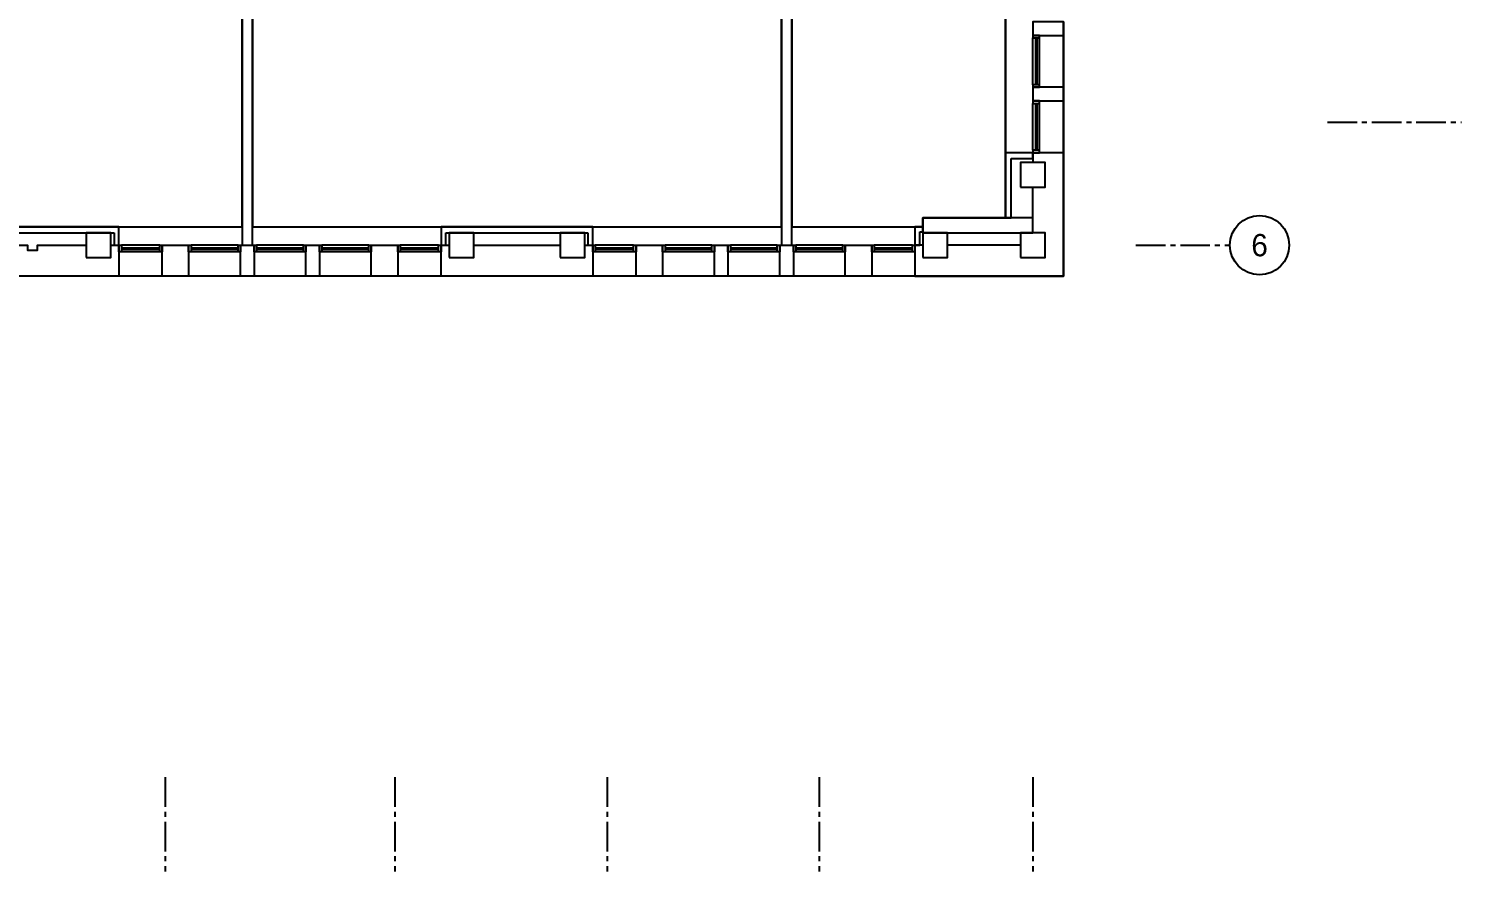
# Model space of a CAD drawing. Header units: inches. Extents: x 237 to 4452, y 125 to 2836.
# Drawn here: x 3291 to 4452, y 953 to 1636 of the extents above; entities that cross this region are included whole.
import ezdxf
from ezdxf.enums import TextEntityAlignment as Align

# ---------------------------------------------------------------- set-up
doc = ezdxf.new("R2010")
doc.units = ezdxf.units.IN
doc.header["$LTSCALE"] = 32
doc.header["$MEASUREMENT"] = 0
doc.linetypes.add('CENTER2', pattern=[1.125, 0.75, -0.125, 0.125, -0.125])
for name, color, linetype in [('A-AREA-GSFT', 5, 'Continuous'), ('A-AREA-PLIN', 1, 'Continuous'), ('A-COLS', 2, 'Continuous'), ('A-GLAZ', 5, 'Continuous'), ('A-GRID', 1, 'CENTER2'), ('A-GRID-IDEN', 2, 'Continuous'), ('A-WALL-FULL', 8, 'Continuous')]:
    doc.layers.add(name, color=color, linetype=linetype)

# ---------------------------------------------------------------- blocks, each defined once
blk = doc.blocks.new('Grid_Bubble_R')
blk.add_circle((-0.25, 0), 0.25)
blk.add_attdef('TEXT', text='', height=0.188, rotation=180).set_placement((-0.25, 0), align=Align.MIDDLE)

msp = doc.modelspace()

# ---------------------------------------------------------------- linework, layer by layer
at = {"layer": 'A-AREA-GSFT'}
msp.add_lwpolyline([(4130.1, 1641), (4130.1, 1630), (4130.1, 1588), (4130.1, 1577), (4130.1, 1535), (4130.1, 1435.2), (4009.6, 1435.2), (3974.6, 1435.2), (3953.1, 1435.2), (3911.1, 1435.2), (3900.1, 1435.2), (3858.1, 1435.2), (3847.1, 1435.2), (3805.1, 1435.2), (3783.6, 1435.2), (3748.6, 1435.2), (3625.6, 1435.2), (3590.6, 1435.2), (3569.1, 1435.2), (3527.1, 1435.2), (3516.1, 1435.2), (3474.1, 1435.2), (3463.1, 1435.2), (3421.1, 1435.2), (3399.6, 1435.2), (3364.6, 1435.2), (3241.6, 1435.2)], dxfattribs=at)
at = {"layer": 'A-AREA-PLIN'}
for points in [[(4083.1, 1777.4), (4009.6, 1777.4), (3973.6, 1777.4), (3941.1, 1777.4), (3941.1, 1777.2), (3923.1, 1777.2), (3923.1, 1777.4), (3909.9, 1777.4), (3909.9, 1474.9), (4012.1, 1474.9), (4016.1, 1474.9), (4016.1, 1482.2), (4083.1, 1482.2), (4083.1, 1535), (4083.1, 1683), (4083.1, 1691.3)], [(3464.4, 1775.3), (3316.2, 1775.3), (3280.2, 1775.3), (3274.2, 1775.3), (3274.2, 1729.3), (3274.2, 1657.3), (3274.2, 1474.9), (3364.6, 1474.9), (3464.4, 1474.9)], [(3901.4, 1775.3), (3893.3, 1775.3), (3773.3, 1775.3), (3523.8, 1775.3), (3487.8, 1775.3), (3472.9, 1775.3), (3472.9, 1474.9), (3625.6, 1474.9), (3748.6, 1474.9), (3901.4, 1474.9)]]:
    msp.add_lwpolyline(points, close=True, dxfattribs=at)
at = {"layer": 'A-COLS'}
for points in [[(4095.1, 1507.2), (4115.1, 1507.2), (4115.1, 1527.2), (4095.1, 1527.2)], [(3338.1, 1450.2), (3358.1, 1450.2), (3358.1, 1470.2), (3338.1, 1470.2)], [(3632.1, 1450.2), (3652.1, 1450.2), (3652.1, 1470.2), (3632.1, 1470.2)], [(3722.1, 1450.2), (3742.1, 1450.2), (3742.1, 1470.2), (3722.1, 1470.2)], [(4016.1, 1450.2), (4036.1, 1450.2), (4036.1, 1470.2), (4016.1, 1470.2)], [(4095.1, 1450.2), (4115.1, 1450.2), (4115.1, 1470.2), (4095.1, 1470.2)]]:
    msp.add_lwpolyline(points, close=True, dxfattribs=at)
at = {"layer": 'A-GLAZ'}
for p, q in [((4107.4, 1628), (4107.4, 1590)), ((4108.4, 1628), (4108.4, 1590)), ((4107.4, 1575), (4107.4, 1537)), ((4108.4, 1575), (4108.4, 1537)), ((3366.6, 1458), (3397.6, 1458)), ((3366.6, 1457), (3397.6, 1457)), ((3423.1, 1458), (3461.1, 1458)), ((3423.1, 1457), (3461.1, 1457)), ((3476.1, 1458), (3514.1, 1458)), ((3476.1, 1457), (3514.1, 1457)), ((3529.1, 1458), (3567.1, 1458)), ((3529.1, 1457), (3567.1, 1457)), ((3592.6, 1458), (3623.6, 1458)), ((3592.6, 1457), (3623.6, 1457)), ((3750.6, 1458), (3781.6, 1458)), ((3750.6, 1457), (3781.6, 1457)), ((3807.1, 1458), (3845.1, 1458)), ((3807.1, 1457), (3845.1, 1457)), ((3860.1, 1458), (3898.1, 1458)), ((3860.1, 1457), (3898.1, 1457)), ((3913.1, 1458), (3951.1, 1458)), ((3913.1, 1457), (3951.1, 1457)), ((3976.6, 1458), (4007.6, 1458)), ((3976.6, 1457), (4007.6, 1457))]:
    msp.add_line(p, q, dxfattribs=at)
at = {"layer": 'A-GRID'}
for p, q in [((4343.9, 1559.7), (4452.4, 1559.7)), ((4188.7, 1460.2), (4264.9, 1460.2)), ((3402.1, 1029.3), (3402.1, 953.1)), ((3588.1, 1029.3), (3588.1, 953.1)), ((3760.1, 1029.3), (3760.1, 953.1)), ((3932.1, 1029.3), (3932.1, 953.1)), ((4105.1, 1029.3), (4105.1, 953.1))]:
    msp.add_line(p, q, dxfattribs=at)
at = {"layer": 'A-WALL-FULL', "linetype": 'Continuous', "lineweight": -3}
for p, q in [((3909.9, 1460.2), (3909.9, 1782.5)), ((3464.4, 1775.3), (3464.4, 1460.2)), ((3472.9, 1460.2), (3472.9, 1775.3)), ((3901.4, 1775.3), (3901.4, 1460.2)), ((4083.1, 1535), (4083.1, 1482.2)), ((4105.1, 1535), (4083.1, 1535)), ((4105.1, 1530.4), (4105.1, 1535)), ((4087.7, 1482.2), (4087.7, 1530.4)), ((4087.7, 1530.4), (4105.1, 1530.4)), ((3364.6, 1474.9), (3274.2, 1474.9)), ((3364.6, 1460.2), (3364.6, 1474.9)), ((3625.6, 1474.9), (3625.6, 1460.2)), ((3748.6, 1474.9), (3625.6, 1474.9)), ((3748.6, 1460.2), (3748.6, 1474.9)), ((4009.6, 1474.9), (4009.6, 1460.2)), ((4016.1, 1474.9), (4009.6, 1474.9)), ((4105.1, 1482.2), (4016.1, 1482.2)), ((4016.1, 1482.2), (4016.1, 1470.2)), ((4016.1, 1470.9), (4016.1, 1474.9)), ((4083.1, 1482.2), (4087.7, 1482.2)), ((4105.1, 1470.2), (4105.1, 1482.2)), ((3245.6, 1470.2), (3360.6, 1470.2)), ((3360.6, 1470.2), (3360.6, 1460.2)), ((3629.6, 1470.2), (3744.6, 1470.2)), ((3629.6, 1460.2), (3629.6, 1470.2)), ((3744.6, 1470.2), (3744.6, 1460.2)), ((4013.6, 1460.2), (4013.6, 1470.9)), ((4013.6, 1470.9), (4016.1, 1470.9)), ((4016.1, 1470.2), (4105.1, 1470.2)), ((3360.6, 1460.2), (3364.6, 1460.2)), ((3464.4, 1460.2), (3472.9, 1460.2)), ((3625.6, 1460.2), (3629.6, 1460.2)), ((3744.6, 1460.2), (3748.6, 1460.2)), ((3901.4, 1460.2), (3909.9, 1460.2)), ((4009.6, 1460.2), (4013.6, 1460.2))]:
    msp.add_line(p, q, dxfattribs=at)
at = {"layer": 'A-WALL-FULL'}
for p, q in [((4083.1, 1683), (4083.1, 1535)), ((4105.1, 1590), (4105.1, 1628)), ((4110.6, 1588), (4110.6, 1628)), ((4130.1, 1588), (4130.1, 1630)), ((4105.1, 1537), (4105.1, 1575)), ((4110.6, 1535), (4110.6, 1575)), ((4130.1, 1535), (4130.1, 1577)), ((3364.6, 1474.9), (3464.4, 1474.9)), ((3472.9, 1474.9), (3625.6, 1474.9)), ((3748.6, 1474.9), (3901.4, 1474.9)), ((3909.9, 1474.9), (4012.1, 1474.9)), ((3397.6, 1460.2), (3366.6, 1460.2)), ((3399.6, 1454.7), (3366.6, 1454.7)), ((3461.1, 1460.2), (3423.1, 1460.2)), ((3463.1, 1454.7), (3423.1, 1454.7)), ((3514.1, 1460.2), (3476.1, 1460.2)), ((3516.1, 1454.7), (3476.1, 1454.7)), ((3567.1, 1460.2), (3529.1, 1460.2)), ((3569.1, 1454.7), (3529.1, 1454.7)), ((3623.6, 1460.2), (3592.6, 1460.2)), ((3625.6, 1454.7), (3592.6, 1454.7)), ((3781.6, 1460.2), (3750.6, 1460.2)), ((3783.6, 1454.7), (3750.6, 1454.7)), ((3845.1, 1460.2), (3807.1, 1460.2)), ((3847.1, 1454.7), (3807.1, 1454.7)), ((3898.1, 1460.2), (3860.1, 1460.2)), ((3900.1, 1454.7), (3860.1, 1454.7)), ((3951.1, 1460.2), (3913.1, 1460.2)), ((3953.1, 1454.7), (3913.1, 1454.7)), ((4007.6, 1460.2), (3976.6, 1460.2)), ((4009.6, 1454.7), (3976.6, 1454.7)), ((3399.6, 1435.2), (3364.6, 1435.2)), ((3463.1, 1435.2), (3421.1, 1435.2)), ((3516.1, 1435.2), (3474.1, 1435.2)), ((3569.1, 1435.2), (3527.1, 1435.2)), ((3625.6, 1435.2), (3590.6, 1435.2)), ((3783.6, 1435.2), (3748.6, 1435.2)), ((3847.1, 1435.2), (3805.1, 1435.2)), ((3900.1, 1435.2), (3858.1, 1435.2)), ((3953.1, 1435.2), (3911.1, 1435.2)), ((4009.6, 1435.2), (3974.6, 1435.2))]:
    msp.add_line(p, q, dxfattribs=at)
for points in [[(4130.1, 1630), (4130.1, 1641), (4110.6, 1641), (4105.1, 1641), (4105.1, 1638.5), (4105.1, 1632.5), (4105.1, 1630), (4110.6, 1630)], [(4110.6, 1630), (4105.1, 1630), (4105.1, 1628), (4110.6, 1628)], [(4110.6, 1590), (4105.1, 1590), (4105.1, 1588), (4110.6, 1588)], [(4130.1, 1577), (4130.1, 1588), (4110.6, 1588), (4105.1, 1588), (4105.1, 1585.5), (4105.1, 1579.5), (4105.1, 1577), (4110.6, 1577)], [(4110.6, 1577), (4105.1, 1577), (4105.1, 1575), (4110.6, 1575)], [(4110.6, 1537), (4105.1, 1537), (4105.1, 1535), (4110.6, 1535)], [(3364.6, 1454.7), (3364.6, 1460.2), (3366.6, 1460.2), (3366.6, 1454.7)], [(3397.6, 1454.7), (3397.6, 1460.2), (3399.6, 1460.2), (3399.6, 1454.7)], [(3399.6, 1435.2), (3399.6, 1454.7), (3399.6, 1460.2), (3402.1, 1460.2), (3418.6, 1460.2), (3421.1, 1460.2), (3421.1, 1454.7), (3421.1, 1435.2)], [(3421.1, 1454.7), (3421.1, 1460.2), (3423.1, 1460.2), (3423.1, 1454.7)], [(3461.1, 1454.7), (3461.1, 1460.2), (3463.1, 1460.2), (3463.1, 1454.7)], [(3474.1, 1435.2), (3463.1, 1435.2), (3463.1, 1454.7), (3463.1, 1460.2), (3465.6, 1460.2), (3471.6, 1460.2), (3474.1, 1460.2), (3474.1, 1454.7)], [(3474.1, 1454.7), (3474.1, 1460.2), (3476.1, 1460.2), (3476.1, 1454.7)], [(3514.1, 1454.7), (3514.1, 1460.2), (3516.1, 1460.2), (3516.1, 1454.7)], [(3527.1, 1435.2), (3516.1, 1435.2), (3516.1, 1454.7), (3516.1, 1460.2), (3518.6, 1460.2), (3524.6, 1460.2), (3527.1, 1460.2), (3527.1, 1454.7)], [(3527.1, 1454.7), (3527.1, 1460.2), (3529.1, 1460.2), (3529.1, 1454.7)], [(3567.1, 1454.7), (3567.1, 1460.2), (3569.1, 1460.2), (3569.1, 1454.7)], [(3569.1, 1435.2), (3569.1, 1454.7), (3569.1, 1460.2), (3571.6, 1460.2), (3588.1, 1460.2), (3590.6, 1460.2), (3590.6, 1454.7), (3590.6, 1435.2)], [(3590.6, 1454.7), (3590.6, 1460.2), (3592.6, 1460.2), (3592.6, 1454.7)], [(3623.6, 1454.7), (3623.6, 1460.2), (3625.6, 1460.2), (3625.6, 1454.7)], [(3748.6, 1454.7), (3748.6, 1460.2), (3750.6, 1460.2), (3750.6, 1454.7)], [(3781.6, 1454.7), (3781.6, 1460.2), (3783.6, 1460.2), (3783.6, 1454.7)], [(3783.6, 1435.2), (3783.6, 1454.7), (3783.6, 1460.2), (3786.1, 1460.2), (3802.6, 1460.2), (3805.1, 1460.2), (3805.1, 1454.7), (3805.1, 1435.2)], [(3805.1, 1454.7), (3805.1, 1460.2), (3807.1, 1460.2), (3807.1, 1454.7)], [(3845.1, 1454.7), (3845.1, 1460.2), (3847.1, 1460.2), (3847.1, 1454.7)], [(3858.1, 1435.2), (3847.1, 1435.2), (3847.1, 1454.7), (3847.1, 1460.2), (3849.6, 1460.2), (3855.6, 1460.2), (3858.1, 1460.2), (3858.1, 1454.7)], [(3858.1, 1454.7), (3858.1, 1460.2), (3860.1, 1460.2), (3860.1, 1454.7)], [(3898.1, 1454.7), (3898.1, 1460.2), (3900.1, 1460.2), (3900.1, 1454.7)], [(3911.1, 1435.2), (3900.1, 1435.2), (3900.1, 1454.7), (3900.1, 1460.2), (3902.6, 1460.2), (3908.6, 1460.2), (3911.1, 1460.2), (3911.1, 1454.7)], [(3911.1, 1454.7), (3911.1, 1460.2), (3913.1, 1460.2), (3913.1, 1454.7)], [(3951.1, 1454.7), (3951.1, 1460.2), (3953.1, 1460.2), (3953.1, 1454.7)], [(3953.1, 1435.2), (3953.1, 1454.7), (3953.1, 1460.2), (3955.6, 1460.2), (3972.1, 1460.2), (3974.6, 1460.2), (3974.6, 1454.7), (3974.6, 1435.2)], [(3974.6, 1454.7), (3974.6, 1460.2), (3976.6, 1460.2), (3976.6, 1454.7)], [(4007.6, 1454.7), (4007.6, 1460.2), (4009.6, 1460.2), (4009.6, 1454.7)]]:
    msp.add_lwpolyline(points, close=True, dxfattribs=at)
for points in [[(4016.1, 1460.2), (4012.1, 1460.2), (4009.6, 1460.2), (4009.6, 1454.7), (4009.6, 1435.2), (4130.1, 1435.2), (4130.1, 1535), (4110.6, 1535), (4105.1, 1535), (4105.1, 1532.5), (4105.1, 1527.2)], [(4105.1, 1470.2), (4105.1, 1507.2)], [(3358.1, 1460.2), (3362.1, 1460.2), (3364.6, 1460.2), (3364.6, 1454.7), (3364.6, 1435.2), (3241.6, 1435.2), (3241.6, 1454.7), (3241.6, 1460.2), (3244.1, 1460.2), (3248.1, 1460.2)], [(3268.1, 1460.2), (3290.6, 1460.2), (3290.6, 1456.2), (3298.6, 1456.2), (3298.6, 1460.2), (3338.1, 1460.2)], [(3742.1, 1460.2), (3744.4, 1460.2), (3748.6, 1460.2), (3748.6, 1454.7), (3748.6, 1435.2), (3625.6, 1435.2), (3625.6, 1454.7), (3625.6, 1460.2), (3628.1, 1460.2), (3632.1, 1460.2)], [(3652.1, 1460.2), (3722.1, 1460.2)], [(4095.1, 1460.2), (4036.1, 1460.2)]]:
    msp.add_lwpolyline(points, dxfattribs=at)

# ---------------------------------------------------------------- block references
at = {"layer": 'A-GRID-IDEN', "xscale": 96.00000000000007, "yscale": 96.00000000000007, "zscale": 96.00000000000007, "rotation": 180}
msp.add_blockref('Grid_Bubble_R', (4264.9, 1460.2), dxfattribs=at).add_auto_attribs({'TEXT': '6'})

doc.saveas('drawing.dxf')
